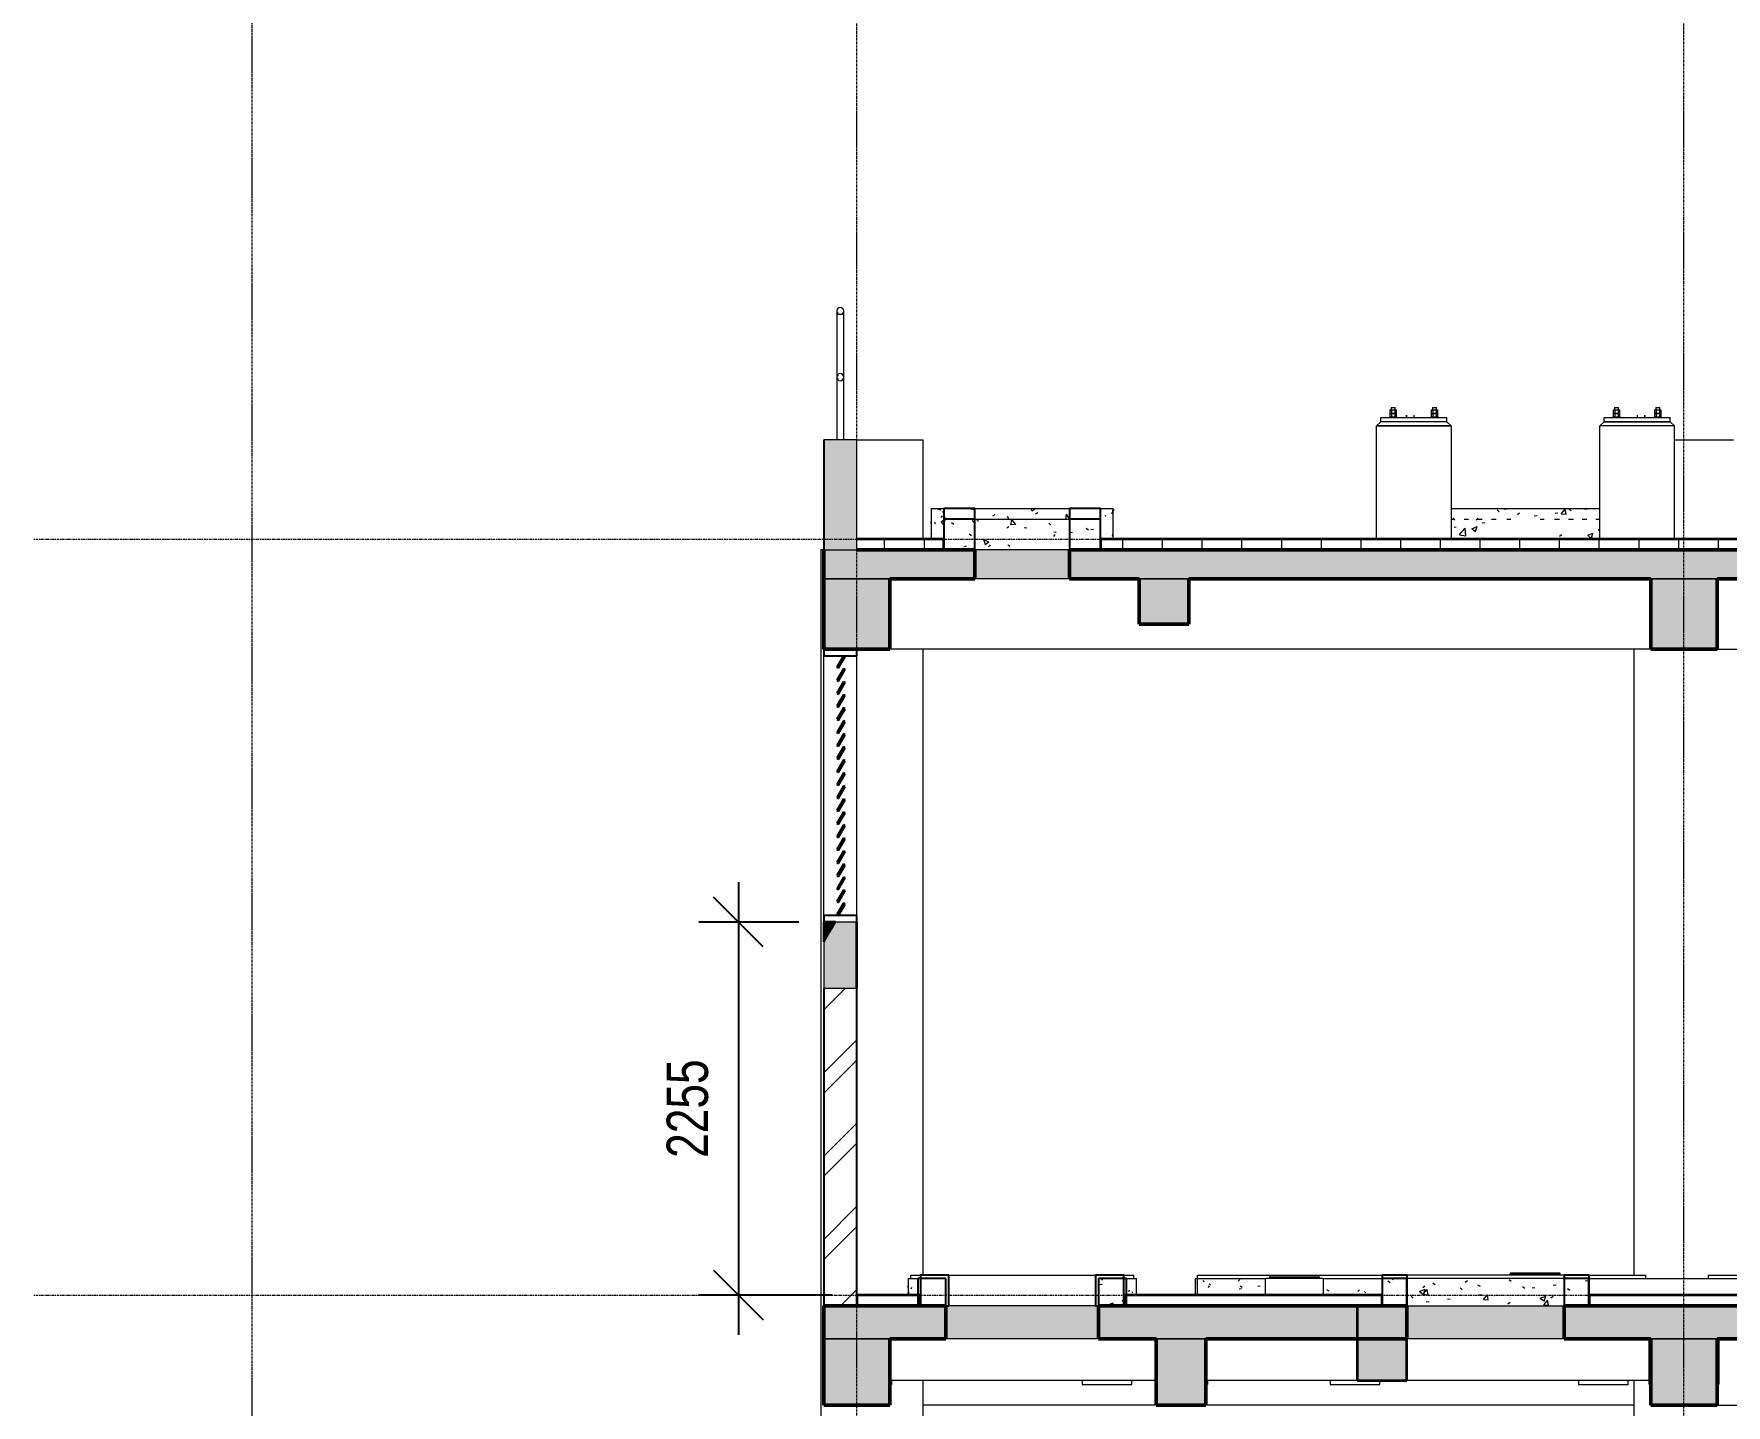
# Model space of a CAD drawing. Header units: millimetres. Extents: x -29259 to 87313, y -139821 to 46728.
# Drawn here: x 25670 to 35900, y -76336 to -68047 of the extents above; entities that cross this region are included whole.
import ezdxf

# ---------------------------------------------------------------- set-up
doc = ezdxf.new("R2010")
doc.units = ezdxf.units.MM
doc.linetypes.add('Centre', pattern=[31.75, 6.35, -4.7625, 15.875, -4.7625])
doc.linetypes.add('Grid Line', pattern=[22.225, 12.7, -3.175, 3.175, -3.175])
for name, color, linetype, lineweight in [('A-ANNO-DIMS', 211, 'Continuous', 9), ('A-DETL-GENF', 92, 'Continuous', 9), ('A-DETL-THIN', 151, 'Continuous', 9), ('A-FLOR', 192, 'Continuous', 9), ('A-FLOR-HRAL', 11, 'Continuous', 9), ('A-FLOR-LEVL', 51, 'Continuous', 9), ('A-FLOR-PATT', 8, 'Continuous', 18), ('A-GLAZ', 151, 'Continuous', 9), ('A-WALL', 113, 'Continuous', 18), ('A-WALL-PATT', 111, 'Continuous', 18), ('S-BEAM', 12, 'Continuous', 9), ('S-COLS', 52, 'Continuous', 18), ('S-FNDN', 32, 'Continuous', 9), ('S-FSTN', 2, 'Continuous', 9), ('S-GRID', 8, 'Continuous', 9)]:
    doc.layers.add(name, color=color, linetype=linetype, lineweight=lineweight)
doc.styles.add('Century Gothic_1', font='GOTHIC.TTF', dxfattribs={"width": 0.8, "height": 250})
doc.dimstyles.new('Diagonal_-_2_5mm_Century_Gothic', dxfattribs={"dimscale": 304.8, "dimtxt": 261.042067, "dimasz": 0.984252, "dimexe": 0.787402, "dimexo": 0.492126, "dimgap": 0.574147, "dimtad": 1, "dimdec": 0, "dimzin": 0, "dimdsep": 46, "dimtxsty": 'Century Gothic_1', "dimblk1": 'OBLIQUE', "dimblk2": 'OBLIQUE', "dimsah": 1, "dimcen": 0.09, "dimdle": 0.787402, "dimazin": 0, "dimtfac": 1, "dimtdec": 4, "dimtix": 1, "dimtmove": 0, "dimatfit": 3, "dimfxl": 1, "dimtvp": 1, "dimtfill": 1, "dimtolj": 1, "dimtzin": 0, "dimarcsym": 2})
pattern_1 = [(50, (5208.12, 6935), (364.368, -31.878), [38.1, -419.1]), (355, (5208.12, 6935), (-70.486, 382.113), [30.48, -335.28]), (100.451, (5238.5, 6932.34), (293.885, 350.233), [32.38, -356.18]), (46.184, (5208.12, 7036.6), (542.158, -84.086), [57.15, -628.65]), (96.636, (5253.3, 7029.6), (474.805, 494.855), [48.57, -534.27]), (351.184, (5208.1, 7036.6), (474.81, 494.85), [45.72, -502.92]), (21, (5258.92, 7011.2), (303.228, -204.53), [38.1, -419.1]), (326, (5258.92, 7011.2), (123.604, 368.376), [30.48, -335.28]), (71.451, (5284.2, 6994.16), (426.834, 163.843), [32.38, -356.18]), (37.5, (5208.12, 6935), (6.1766, 169.1102), [16.764, -314.452, 16.764, -323.596, -336.55]), (37.5, (5208.12, 6935), (6.1766, 169.1102), [-671.576, 16.764, -319.786]), (7.5, (5208.12, 6935), (133.639, 200.3615), [16.764, -177.292, 16.764, -306.832, -128.27]), (7.5, (5208.12, 6935), (133.639, 200.3615), [-517.652, 16.764, -111.506]), (327.5, (5094.84, 6935), (271.1818, -11.4584), [16.764, -110.236, 16.764, -379.476, -525.78]), (327.5, (5094.84, 6935), (271.1818, -11.4584), [-523.24, 16.764, -509.016]), (317.5, (5044.04, 6935), (296.2585, 50.853), [16.764, -148.336, 16.764, -246.38, -373.38]), (317.5, (5044.04, 6935), (296.2585, 50.853), [-428.244, 16.764, -356.616])]
pattern_2 = [(45, (35852.66, -76966.47), (-251.447, 251.447), []), (45, (35852.66, -76585.47), (-251.447, 251.447), [])]

# ---------------------------------------------------------------- blocks, each defined once
blk = doc.blocks.new('FP_73-SECTION BB')
at = {"layer": 'A-WALL', "color": 250, "lineweight": 9}
blk.add_line((1690, 8230), (1690, 8330), dxfattribs=at)
at = {"layer": 'A-WALL-PATT', "color": 254, "lineweight": 9}
for p, q in [((1644, 8252), (1648, 8262)), ((1662, 8253), (1666, 8244)), ((1676, 8230), (1677, 8236)), ((1677, 8230), (1677, 8236))]:
    blk.add_line(p, q, dxfattribs=at)
blk = doc.blocks.new('FP_74-SECTION BB')
at = {"layer": 'A-WALL', "color": 250, "lineweight": 9}
blk.add_line((310, 8330), (310, 8230), dxfattribs=at)
at = {"layer": 'A-WALL-PATT', "color": 254, "lineweight": 9}
for p, q in [((309, 8288), (309, 8277)), ((311, 8240), (312, 8255)), ((311, 8240), (314, 8238)), ((312, 8255), (313, 8269)), ((314, 8238), (313, 8269)), ((329, 8269), (332, 8279))]:
    blk.add_line(p, q, dxfattribs=at)
blk = doc.blocks.new('FP_75-SECTION BB')
at = {"layer": 'A-WALL-PATT', "color": 254, "lineweight": 9}
for p, q in [((2840, 8265), (2853, 8256)), ((3028, 8252), (3038, 8262)), ((3069, 8253), (3078, 8244)), ((3106, 8230), (3110, 8236)), ((3110, 8230), (3110, 8236))]:
    blk.add_line(p, q, dxfattribs=at)
blk = doc.blocks.new('FP_76-SECTION BB')
at = {"layer": 'A-WALL', "color": 250, "lineweight": 9}
blk.add_line((2045, 8330), (2045, 8230), dxfattribs=at)
at = {"layer": 'A-WALL-PATT', "color": 254, "lineweight": 9}
for p, q in [((2046, 8310), (2048, 8301)), ((2093, 8321), (2098, 8310)), ((2126, 8277), (2133, 8287)), ((2131, 8299), (2138, 8290)), ((2305, 8315), (2316, 8325)), ((2318, 8287), (2330, 8278)), ((2424, 8285), (2439, 8287)), ((2047, 8244), (2048, 8254)), ((2311, 8268), (2325, 8270))]:
    blk.add_line(p, q, dxfattribs=at)
blk = doc.blocks.new('FP_79-SECTION BB')
at = {"layer": 'A-WALL-PATT', "color": 254, "lineweight": 9}
for p, q in [((1060, 12970), (1055, 12985)), ((1071, 12977), (1060, 12970)), ((1082, 12985), (1071, 12977)), ((1087, 12955), (1080, 12950)), ((1094, 12959), (1087, 12955)), ((1167, 12891), (1161, 12897)), ((1172, 12886), (1167, 12891)), ((1264, 12919), (1268, 12950)), ((1285, 12921), (1264, 12919)), ((1274, 12941), (1268, 12950)), ((1279, 12931), (1274, 12941)), ((1285, 12921), (1279, 12931)), ((1028, 12866), (1011, 12868)), ((1194, 12821), (1189, 12815)), ((1206, 12841), (1192, 12843)), ((1199, 12826), (1194, 12821))]:
    blk.add_line(p, q, dxfattribs=at)
blk = doc.blocks.new('FP_80-SECTION BB')
at = {"layer": 'A-WALL', "color": 250, "lineweight": 9}
blk.add_line((1550, 12800), (1550, 12985), dxfattribs=at)
at = {"layer": 'A-WALL-PATT', "color": 254, "lineweight": 9}
for p, q in [((1482, 12985), (1482, 12985)), ((1501, 12940), (1508, 12942)), ((1540, 12957), (1543, 12959)), ((1546, 12953), (1548, 12968)), ((1546, 12953), (1550, 12951)), ((1548, 12968), (1549, 12982)), ((1550, 12951), (1549, 12982)), ((1551, 12982), (1551, 12973)), ((1545, 12818), (1547, 12828))]:
    blk.add_line(p, q, dxfattribs=at)
blk = doc.blocks.new('FP_81-SECTION BB')
at = {"layer": 'A-WALL-PATT', "color": 254, "lineweight": 9}
for p, q in [((738, 12908), (726, 12910)), ((828, 12943), (821, 12939)), ((834, 12948), (828, 12943)), ((914, 12930), (908, 12935)), ((920, 12924), (914, 12930)), ((932, 12887), (938, 12919)), ((962, 12889), (932, 12887)), ((946, 12909), (938, 12919)), ((954, 12899), (946, 12909)), ((962, 12889), (954, 12899)), ((783, 12789), (768, 12796)), ((773, 12780), (768, 12796)), ((798, 12782), (783, 12789)), ((913, 12871), (907, 12866)), ((919, 12877), (913, 12871)), ((777, 12765), (773, 12780)), ((784, 12771), (777, 12765)), ((790, 12776), (784, 12771)), ((798, 12782), (790, 12776)), ((802, 12760), (797, 12754)), ((807, 12766), (802, 12760)), ((920, 12760), (913, 12766)), ((926, 12755), (920, 12760))]:
    blk.add_line(p, q, dxfattribs=at)
blk = doc.blocks.new('FP_82-SECTION BB')
at = {"layer": 'A-WALL', "color": 250, "lineweight": 9}
blk.add_line((450, 12985), (450, 12800), dxfattribs=at)
at = {"layer": 'A-WALL-PATT', "color": 254, "lineweight": 9}
for p, q in [((449, 12897), (449, 12908)), ((469, 12902), (473, 12893)), ((487, 12984), (487, 12985)), ((487, 12984), (505, 12977)), ((505, 12977), (505, 12985)), ((511, 12930), (518, 12940)), ((511, 12905), (518, 12911)), ((511, 12905), (517, 12897)), ((517, 12897), (523, 12888)), ((518, 12911), (526, 12917)), ((519, 12969), (525, 12958)), ((523, 12888), (526, 12902)), ((449, 12834), (449, 12836)), ((449, 12800), (450, 12808)), ((450, 12808), (451, 12823)), ((451, 12800), (451, 12823))]:
    blk.add_line(p, q, dxfattribs=at)
blk = doc.blocks.new('FP_83-SECTION BB')
at = {"layer": 'A-WALL-PATT', "color": 254, "lineweight": 9}
for p, q in [((4054, 12985), (4054, 12985)), ((4095, 12940), (4112, 12942)), ((4221, 12957), (4237, 12959)), ((4258, 12953), (4269, 12968)), ((4258, 12953), (4287, 12951)), ((4269, 12968), (4281, 12982)), ((4287, 12951), (4281, 12982)), ((4306, 12982), (4319, 12973)), ((4400, 12982), (4415, 12984)), ((4248, 12818), (4261, 12828)), ((4419, 12823), (4450, 12836)), ((4419, 12823), (4430, 12814)), ((4430, 12814), (4441, 12806)), ((4441, 12806), (4450, 12836)), ((4482, 12854), (4492, 12863))]:
    blk.add_line(p, q, dxfattribs=at)
blk = doc.blocks.new('FP_84-SECTION BB')
at = {"layer": 'A-WALL-PATT', "color": 254, "lineweight": 9}
for p, q in [((3602, 12926), (3612, 12915)), ((3744, 12917), (3756, 12927)), ((3780, 12898), (3795, 12900)), ((3871, 12977), (3883, 12965)), ((3897, 12985), (3927, 12982)), ((3927, 12982), (3926, 12985)), ((3993, 12949), (4006, 12959)), ((3610, 12872), (3623, 12875)), ((3643, 12826), (3654, 12840)), ((3643, 12826), (3682, 12819)), ((3654, 12840), (3665, 12853)), ((3665, 12853), (3677, 12867)), ((3682, 12819), (3677, 12867)), ((3717, 12863), (3750, 12877)), ((3717, 12863), (3729, 12855)), ((3729, 12855), (3740, 12846)), ((3740, 12846), (3750, 12877))]:
    blk.add_line(p, q, dxfattribs=at)
blk = doc.blocks.new('Family - 1211278-SECTION BB')
at = {"layer": 'S-FSTN', "color": 250}
for p, q in [((2494, 8340), (2794, 8340)), ((2494, 8340), (2494, 8330)), ((2794, 8340), (2794, 8330))]:
    blk.add_line(p, q, dxfattribs=at)
blk = doc.blocks.new('Family - 1213422-SECTION BB')
at = {"layer": 'S-FSTN', "color": 250}
for p in [(5210, 7965), (5200, 7690)]:
    blk.add_line(p, (5210, 7690), dxfattribs=at)
blk = doc.blocks.new('Family - 1213432-SECTION BB')
at = {"layer": 'S-FSTN', "color": 250}
for q in [(4790, 7965), (4800, 7690)]:
    blk.add_line((4790, 7690), q, dxfattribs=at)
blk = doc.blocks.new('Family - 1213825-SECTION BB')
at = {"layer": 'S-FSTN', "color": 250}
for p in [(2110, 7690), (2120, 7715)]:
    blk.add_line(p, (2120, 7690), dxfattribs=at)
blk = doc.blocks.new('Family - 1214433-SECTION BB')
at = {"layer": 'S-FSTN', "color": 250}
for p, q in [((1362, 7715), (1362, 7690)), ((1362, 7690), (1662, 7690)), ((1662, 7690), (1662, 7715))]:
    blk.add_line(p, q, dxfattribs=at)
blk = doc.blocks.new('Family - 1214441-SECTION BB')
at = {"layer": 'S-FSTN', "color": 250}
for p, q in [((1362, 7715), (1362, 7690)), ((1362, 7690), (1662, 7690)), ((1662, 7690), (1662, 7715))]:
    blk.add_line(p, q, dxfattribs=at)
blk = doc.blocks.new('Family - 1214471-SECTION BB')
at = {"layer": 'S-FSTN', "color": 250}
for p, q in [((2862, 7715), (2862, 7690)), ((2862, 7690), (3162, 7690)), ((3162, 7690), (3162, 7715))]:
    blk.add_line(p, q, dxfattribs=at)
blk = doc.blocks.new('Family - 1214479-SECTION BB')
at = {"layer": 'S-FSTN', "color": 250}
for p, q in [((2862, 7715), (2862, 7690)), ((2862, 7690), (3162, 7690)), ((3162, 7690), (3162, 7715))]:
    blk.add_line(p, q, dxfattribs=at)
blk = doc.blocks.new('Family - 1214506-SECTION BB')
at = {"layer": 'S-FSTN', "color": 250}
for p, q in [((4362, 7715), (4362, 7690)), ((4362, 7690), (4662, 7690)), ((4662, 7690), (4662, 7715))]:
    blk.add_line(p, q, dxfattribs=at)
blk = doc.blocks.new('Family - 1214514-SECTION BB')
at = {"layer": 'S-FSTN', "color": 250}
for p, q in [((4362, 7715), (4362, 7690)), ((4362, 7690), (4662, 7690)), ((4662, 7690), (4662, 7715))]:
    blk.add_line(p, q, dxfattribs=at)
blk = doc.blocks.new('Family - 1214562-SECTION BB')
at = {"layer": 'S-FSTN', "color": 250}
for p in [(200, 7690), (210, 7715)]:
    blk.add_line(p, (210, 7690), dxfattribs=at)
blk = doc.blocks.new('Family - 1214570-SECTION BB')
at = {"layer": 'S-FSTN', "color": 250}
for p in [(200, 7690), (210, 7715)]:
    blk.add_line(p, (210, 7690), dxfattribs=at)
blk = doc.blocks.new('Family - 1226745-SECTION BB')
at = {"layer": 'S-FSTN', "color": 250}
for p, q in [((3949, 8365), (4249, 8365)), ((3949, 8365), (3949, 8355)), ((4249, 8355), (3949, 8355)), ((4249, 8365), (4249, 8355))]:
    blk.add_line(p, q, dxfattribs=at)
blk = doc.blocks.new('Structural Foundations 8 - Structural Foundations 1-1226802-SECTION BB')
at = {"layer": 'S-FNDN', "color": 250}
for p, q in [((3949, 8355), (3944, 8350)), ((3949, 8355), (4249, 8355)), ((4253, 8351), (4249, 8355))]:
    blk.add_line(p, q, dxfattribs=at)
blk = doc.blocks.new('Structural Columns 1 - Structural Columns 2-1277846-SECTION BB')
at = {"layer": 'S-COLS', "color": 250, "lineweight": 9}
for p, q in [((4492, 13485), (4517, 13510)), ((4517, 13510), (4917, 13510)), ((4917, 13510), (4942, 13485)), ((4942, 13485), (4492, 13485))]:
    blk.add_line(p, q, dxfattribs=at)
blk = doc.blocks.new('Structural Columns 2 - Structural Columns 2-1278073-SECTION BB')
at = {"layer": 'S-COLS', "color": 250, "lineweight": 9}
for p, q in [((3142, 13485), (3167, 13510)), ((3567, 13510), (3592, 13485)), ((3592, 13485), (3142, 13485))]:
    blk.add_line(p, q, dxfattribs=at)
blk = doc.blocks.new('Base plate - 1283942-SECTION BB')
at = {"layer": 'S-FSTN', "color": 250}
for p, q in [((4517, 13535), (4917, 13535)), ((4517, 13510), (4517, 13535)), ((4917, 13510), (4517, 13510)), ((4570, 13539), (4570, 13535)), ((4570, 13539), (4592, 13539)), ((4570, 13539), (4570, 13535)), ((4570, 13539), (4570, 13539)), ((4572, 13582), (4582, 13582)), ((4572, 13582), (4572, 13560)), ((4582, 13560), (4572, 13560)), ((4572, 13560), (4582, 13560)), ((4572, 13560), (4572, 13539)), ((4580, 13595), (4580, 13582)), ((4580, 13595), (4592, 13595)), ((4582, 13582), (4602, 13582)), ((4582, 13582), (4582, 13560)), ((4602, 13560), (4582, 13560)), ((4582, 13560), (4602, 13560)), ((4582, 13560), (4582, 13539)), ((4592, 13595), (4604, 13595)), ((4592, 13539), (4613, 13539)), ((4602, 13582), (4611, 13582)), ((4602, 13582), (4602, 13560)), ((4611, 13560), (4602, 13560)), ((4602, 13560), (4611, 13560)), ((4602, 13560), (4602, 13539)), ((4604, 13582), (4604, 13595)), ((4611, 13582), (4611, 13560)), ((4611, 13560), (4611, 13539)), ((4613, 13539), (4613, 13539)), ((4614, 13535), (4614, 13539)), ((4614, 13535), (4614, 13539)), ((4717, 13550), (4717, 13535)), ((4762, 13550), (4762, 13535)), ((4764, 13550), (4764, 13535)), ((4820, 13539), (4820, 13535)), ((4820, 13539), (4842, 13539)), ((4820, 13539), (4820, 13535)), ((4820, 13539), (4820, 13539)), ((4822, 13582), (4832, 13582)), ((4822, 13582), (4822, 13560)), ((4832, 13560), (4822, 13560)), ((4822, 13560), (4832, 13560)), ((4822, 13560), (4822, 13539)), ((4830, 13595), (4830, 13582)), ((4830, 13595), (4842, 13595)), ((4832, 13582), (4852, 13582)), ((4832, 13582), (4832, 13560)), ((4852, 13560), (4832, 13560)), ((4832, 13560), (4852, 13560)), ((4832, 13560), (4832, 13539)), ((4842, 13595), (4854, 13595)), ((4842, 13539), (4863, 13539)), ((4852, 13582), (4861, 13582)), ((4852, 13582), (4852, 13560)), ((4861, 13560), (4852, 13560)), ((4852, 13560), (4861, 13560)), ((4852, 13560), (4852, 13539)), ((4854, 13582), (4854, 13595)), ((4861, 13582), (4861, 13560)), ((4861, 13560), (4861, 13539)), ((4863, 13539), (4863, 13539)), ((4864, 13535), (4864, 13539)), ((4864, 13535), (4864, 13539)), ((4917, 13510), (4917, 13535))]:
    blk.add_line(p, q, dxfattribs=at)
blk = doc.blocks.new('Base plate - 1287163-SECTION BB')
at = {"layer": 'S-FSTN', "color": 250}
for p, q in [((4570, 13539), (4570, 13535)), ((4570, 13539), (4570, 13539)), ((4570, 13539), (4570, 13535)), ((4570, 13539), (4570, 13539)), ((4613, 13539), (4613, 13539)), ((4613, 13539), (4613, 13539)), ((4614, 13535), (4614, 13539)), ((4614, 13535), (4614, 13539)), ((4717, 13550), (4717, 13535)), ((4762, 13550), (4762, 13535)), ((4764, 13550), (4764, 13535)), ((4820, 13539), (4820, 13535)), ((4820, 13539), (4820, 13539)), ((4820, 13539), (4820, 13535)), ((4820, 13539), (4820, 13539)), ((4863, 13539), (4863, 13539)), ((4863, 13539), (4863, 13539)), ((4864, 13535), (4864, 13539)), ((4864, 13535), (4864, 13539))]:
    blk.add_line(p, q, dxfattribs=at)
blk = doc.blocks.new('Base plate - 1287217-SECTION BB')
at = {"layer": 'S-FSTN', "color": 250}
for p, q in [((3167, 13535), (3567, 13535)), ((3167, 13510), (3167, 13535)), ((3567, 13510), (3167, 13510)), ((3220, 13539), (3220, 13535)), ((3220, 13539), (3220, 13539)), ((3220, 13539), (3220, 13535)), ((3220, 13539), (3242, 13539)), ((3222, 13582), (3232, 13582)), ((3222, 13582), (3222, 13560)), ((3232, 13560), (3222, 13560)), ((3222, 13560), (3232, 13560)), ((3222, 13560), (3222, 13539)), ((3230, 13595), (3230, 13582)), ((3230, 13595), (3242, 13595)), ((3232, 13582), (3252, 13582)), ((3232, 13582), (3232, 13560)), ((3252, 13560), (3232, 13560)), ((3232, 13560), (3252, 13560)), ((3232, 13560), (3232, 13539)), ((3242, 13595), (3254, 13595)), ((3242, 13539), (3263, 13539)), ((3252, 13582), (3261, 13582)), ((3252, 13582), (3252, 13560)), ((3261, 13560), (3252, 13560)), ((3252, 13560), (3261, 13560)), ((3252, 13560), (3252, 13539)), ((3254, 13582), (3254, 13595)), ((3261, 13582), (3261, 13560)), ((3261, 13560), (3261, 13539)), ((3263, 13539), (3263, 13539)), ((3264, 13535), (3264, 13539)), ((3264, 13535), (3264, 13539)), ((3320, 13550), (3320, 13535)), ((3322, 13550), (3322, 13535)), ((3367, 13550), (3367, 13535)), ((3470, 13539), (3470, 13535)), ((3470, 13539), (3470, 13539)), ((3470, 13539), (3470, 13535)), ((3470, 13539), (3492, 13539)), ((3472, 13582), (3482, 13582)), ((3472, 13582), (3472, 13560)), ((3482, 13560), (3472, 13560)), ((3472, 13560), (3482, 13560)), ((3472, 13560), (3472, 13539)), ((3480, 13595), (3480, 13582)), ((3480, 13595), (3492, 13595)), ((3482, 13582), (3502, 13582)), ((3482, 13582), (3482, 13560)), ((3502, 13560), (3482, 13560)), ((3482, 13560), (3502, 13560)), ((3482, 13560), (3482, 13539)), ((3492, 13595), (3504, 13595)), ((3492, 13539), (3513, 13539)), ((3502, 13582), (3511, 13582)), ((3502, 13582), (3502, 13560)), ((3511, 13560), (3502, 13560)), ((3502, 13560), (3511, 13560)), ((3502, 13560), (3502, 13539)), ((3504, 13582), (3504, 13595)), ((3511, 13582), (3511, 13560)), ((3511, 13560), (3511, 13539)), ((3513, 13539), (3513, 13539)), ((3514, 13535), (3514, 13539)), ((3514, 13535), (3514, 13539)), ((3567, 13510), (3567, 13535))]:
    blk.add_line(p, q, dxfattribs=at)
blk = doc.blocks.new('Base plate - 1287220-SECTION BB')
at = {"layer": 'S-FSTN', "color": 250}
for p, q in [((3220, 13539), (3220, 13535)), ((3220, 13539), (3220, 13539)), ((3220, 13539), (3220, 13535)), ((3220, 13539), (3220, 13539)), ((3263, 13539), (3263, 13539)), ((3263, 13539), (3263, 13539)), ((3264, 13535), (3264, 13539)), ((3264, 13535), (3264, 13539)), ((3320, 13550), (3320, 13535)), ((3322, 13550), (3322, 13535)), ((3367, 13550), (3367, 13535)), ((3470, 13539), (3470, 13535)), ((3470, 13539), (3470, 13539)), ((3470, 13539), (3470, 13535)), ((3470, 13539), (3470, 13539)), ((3513, 13539), (3513, 13539)), ((3513, 13539), (3513, 13539)), ((3514, 13535), (3514, 13539)), ((3514, 13535), (3514, 13539))]:
    blk.add_line(p, q, dxfattribs=at)
blk = doc.blocks.new('Roaster Building_ST_RVT2022_detached_rvt-2-SECTION BB')
at = {"layer": 'A-FLOR-PATT', "lineweight": 9}
h = blk.add_hatch(color=254, dxfattribs=at)
h.paths.add_polyline_path([(17525, 12560), (17525, 12735), (1285, 12735), (1285, 12560), (17325, 12560)])
h.paths.add_polyline_path([(-182, 12560), (714, 12560), (714, 12735), (-200, 12735), (-200, 12560)])
h = blk.add_hatch(color=254, dxfattribs=at)
h.paths.add_polyline_path([(-200, 7965), (538, 7965), (538, 8165), (-200, 8165), (-200, 8157)])
h.paths.add_polyline_path([(5943, 7965), (9373, 7965), (9373, 8165), (4275, 8165), (4275, 7965), (5731, 7965)])
h.paths.add_polyline_path([(1462, 7965), (3325, 7965), (3325, 8165), (1462, 8165), (1462, 8004)])
h.paths.add_polyline_path([(17200, 7965), (17200, 8165), (10514, 8165), (10514, 7965), (16800, 7965)])
at = {"layer": 'A-WALL-PATT', "lineweight": 9}
h = blk.add_hatch(dxfattribs=at)
h.set_pattern_fill('FP_9', color=254, style=0, pattern_type=2)
h.set_pattern_definition(pattern_1)
h.paths.add_polyline_path([(663, 12735), (714, 12735), (714, 12985), (527, 12985), (527, 12735), (558, 12735)])
h = blk.add_hatch(dxfattribs=at)
h.set_pattern_fill('FP_9', color=254, style=0, pattern_type=2)
h.set_pattern_definition(pattern_1)
h.paths.add_polyline_path([(1297, 12735), (1473, 12735), (1473, 12985), (1285, 12985), (1285, 12735)])
h = blk.add_hatch(dxfattribs=at)
h.set_pattern_fill('FP_9', color=254, style=0, pattern_type=2)
h.set_pattern_definition(pattern_1)
h.paths.add_polyline_path([(452, 8165), (538, 8165), (538, 8330), (369, 8330), (369, 8165)])
h = blk.add_hatch(dxfattribs=at)
h.set_pattern_fill('FP_9', color=254, style=0, pattern_type=2)
h.set_pattern_definition(pattern_1)
h.paths.add_polyline_path([(1613, 8165), (1631, 8165), (1631, 8330), (1462, 8330), (1462, 8165), (1508, 8165)])
h = blk.add_hatch(dxfattribs=at)
h.set_pattern_fill('FP_9', color=254, style=0, pattern_type=2)
h.set_pattern_definition(pattern_1)
h.paths.add_polyline_path([(3197, 8165), (3325, 8165), (3325, 8330), (3175, 8330), (3175, 8165)])
h = blk.add_hatch(dxfattribs=at)
h.set_pattern_fill('FP_9', color=254, style=0, pattern_type=2)
h.set_pattern_definition(pattern_1)
h.paths.add_polyline_path([(3831, 8165), (4275, 8165), (4275, 8330), (3326, 8330), (3326, 8165), (3725, 8165)])
h = blk.add_hatch(dxfattribs=at)
h.set_pattern_fill('FP_9', color=254, style=0, pattern_type=2)
h.set_pattern_definition(pattern_1)
h.paths.add_polyline_path([(4359, 8165), (4425, 8165), (4425, 8330), (4275, 8330), (4275, 8165)])
at = {"layer": 'S-BEAM', "lineweight": 5}
for points in [[(-200, 12135), (200, 12135), (200, 12560), (-200, 12560)], [(2007, 12285), (2007, 12560), (1707, 12560), (1707, 12285)], [(4887, 12135), (5200, 12135), (5200, 12560), (4800, 12560), (4800, 12135)], [(-200, 10366), (-128, 10485), (-200, 10485)], [(3197, 7715), (3325, 7715), (3325, 8165), (3025, 8165), (3025, 7715)], [(-182, 7565), (200, 7565), (200, 7965), (-200, 7965), (-200, 7565)], [(2110, 7565), (2110, 7965), (1810, 7965), (1810, 7565), (1930, 7565)], [(5200, 7565), (5200, 7965), (4800, 7965), (4800, 7565), (4887, 7565)]]:
    blk.add_hatch(color=256, dxfattribs=at).paths.add_polyline_path(points)
at = {"layer": 'A-FLOR', "color": 90, "lineweight": 35}
for p, q in [((-200, 12735), (-200, 12560)), ((527, 12735), (0, 12735)), ((714, 12735), (527, 12735)), ((714, 12560), (714, 12735)), ((1473, 12735), (1285, 12735)), ((1285, 12735), (1285, 12560)), ((13725, 12735), (1473, 12735)), ((200, 12560), (714, 12560)), ((1285, 12560), (1707, 12560)), ((2007, 12560), (4800, 12560)), ((5200, 12560), (9350, 12560)), ((538, 8165), (-200, 8165)), ((-200, 8165), (-200, 7965)), ((538, 7965), (538, 8165)), ((3325, 8165), (1462, 8165)), ((1462, 8165), (1462, 7965)), ((3325, 7965), (3325, 8165)), ((9373, 8165), (4275, 8165)), ((4275, 8165), (4275, 7965)), ((200, 7965), (538, 7965)), ((1462, 7965), (1810, 7965)), ((2110, 7965), (3325, 7965)), ((4275, 7965), (4800, 7965)), ((5200, 7965), (8015, 7965))]:
    blk.add_line(p, q, dxfattribs=at)
at = {"layer": 'A-FLOR', "color": 250}
for p, q in [((-200, 12560), (200, 12560)), ((1000, 12560), (714, 12560)), ((1286, 12560), (1000, 12560)), ((1707, 12560), (2007, 12560)), ((4800, 12560), (5200, 12560)), ((4426, 8330), (6195, 8330)), ((3326, 8165), (4275, 8165)), ((-200, 7965), (200, 7965)), ((1000, 7965), (537, 7965)), ((1463, 7965), (1000, 7965)), ((1810, 7965), (2110, 7965)), ((4275, 7965), (3325, 7965)), ((4800, 7965), (5200, 7965))]:
    blk.add_line(p, q, dxfattribs=at)
at = {"layer": 'A-WALL', "color": 250, "lineweight": 9}
for p, q in [((450, 12985), (527, 12985)), ((714, 12985), (1000, 12985)), ((1000, 12985), (1286, 12985)), ((1473, 12985), (1550, 12985)), ((310, 8330), (369, 8330)), ((1631, 8330), (1690, 8330)), ((2045, 8330), (2470, 8330)), ((2470, 8230), (2470, 8330)), ((2820, 8330), (2470, 8330)), ((2820, 8330), (3176, 8330)), ((2820, 8330), (2820, 8230)), ((4275, 8330), (3326, 8330)), ((3175, 8165), (3325, 8165)), ((3326, 8165), (4275, 8165))]:
    blk.add_line(p, q, dxfattribs=at)
at = {"layer": 'A-WALL', "color": 130, "lineweight": 25}
for p, q in [((714, 12985), (527, 12985)), ((527, 12985), (527, 12735)), ((714, 12735), (714, 12985)), ((1473, 12985), (1285, 12985)), ((1285, 12985), (1285, 12735)), ((1473, 12735), (1473, 12985)), ((527, 12735), (714, 12735)), ((1285, 12735), (1473, 12735)), ((538, 8330), (369, 8330)), ((369, 8330), (369, 8165)), ((538, 8165), (538, 8330)), ((1631, 8330), (1462, 8330)), ((1462, 8330), (1462, 8165)), ((1631, 8165), (1631, 8330)), ((3325, 8330), (3175, 8330)), ((3175, 8330), (3175, 8165)), ((3325, 8165), (3325, 8330)), ((4275, 8330), (4275, 8165)), ((4425, 8330), (4275, 8330)), ((4425, 8165), (4425, 8330)), ((369, 8165), (538, 8165)), ((1462, 8165), (1631, 8165)), ((4275, 8165), (4425, 8165))]:
    blk.add_line(p, q, dxfattribs=at)
at = {"layer": 'A-WALL', "color": 250, "lineweight": 9, "flags": 128}
for points in [[(3592, 12985), (3658, 12985), (3730, 12985), (3804, 12985), (3882, 12985), (3961, 12985), (4042, 12985)], [(4042, 12985), (4122, 12985), (4201, 12985), (4279, 12985), (4354, 12985), (4425, 12985), (4492, 12985)]]:
    blk.add_lwpolyline(points, dxfattribs=at)
at = {"layer": 'S-BEAM', "color": 90, "lineweight": 35}
for p, q in [((-200, 12560), (-200, 12135)), ((200, 12135), (200, 12560)), ((1707, 12560), (1707, 12285)), ((2007, 12285), (2007, 12560)), ((4800, 12560), (4800, 12135)), ((5200, 12135), (5200, 12560)), ((1707, 12285), (2007, 12285)), ((-200, 12135), (200, 12135)), ((4800, 12135), (5200, 12135)), ((-128, 10485), (-200, 10485)), ((-200, 10485), (-200, 10366)), ((0, 10085), (0, 10485)), ((3175, 8165), (3025, 8165)), ((3025, 8165), (3025, 7715)), ((3325, 7715), (3325, 8165)), ((-200, 7965), (-200, 7565)), ((200, 7565), (200, 7965)), ((1810, 7965), (1810, 7565)), ((2110, 7565), (2110, 7965)), ((4800, 7965), (4800, 7565)), ((5200, 7565), (5200, 7965)), ((3025, 7715), (3325, 7715)), ((-200, 7565), (200, 7565)), ((1810, 7565), (2110, 7565)), ((4800, 7565), (5200, 7565))]:
    blk.add_line(p, q, dxfattribs=at)
at = {"layer": 'S-BEAM', "color": 250}
for p, q in [((200, 12560), (-200, 12560)), ((2007, 12560), (1707, 12560)), ((5200, 12560), (4800, 12560)), ((4800, 12135), (200, 12135)), ((5200, 12135), (10800, 12135)), ((3325, 8165), (3175, 8165)), ((200, 7965), (-200, 7965)), ((2110, 7965), (1810, 7965)), ((4275, 7965), (3325, 7965)), ((5200, 7965), (4800, 7965)), ((1810, 7715), (200, 7715)), ((3025, 7715), (2110, 7715)), ((4790, 7715), (3325, 7715)), ((1810, 7565), (400, 7565)), ((4700, 7565), (2110, 7565)), ((5200, 7565), (10800, 7565))]:
    blk.add_line(p, q, dxfattribs=at)
at = {"layer": 'S-COLS', "color": 250, "lineweight": 9}
for p, q in [((3142, 13485), (3592, 13485)), ((3142, 12800), (3142, 13485)), ((3592, 13485), (3592, 12800)), ((4492, 12800), (4492, 13485)), ((4942, 12800), (4942, 13485)), ((0, 13400), (400, 13400)), ((400, 13400), (400, 12800)), ((4942, 13400), (5300, 13400)), ((400, 12135), (400, 8350)), ((4700, 8350), (4700, 12135)), ((400, 7715), (400, 3600)), ((4700, 3600), (4700, 7715))]:
    blk.add_line(p, q, dxfattribs=at)
at = {"layer": 'A-WALL', "color": 250, "lineweight": 9}
for name in ['FP_82-SECTION BB', 'FP_81-SECTION BB', 'FP_79-SECTION BB', 'FP_80-SECTION BB', 'FP_84-SECTION BB', 'FP_83-SECTION BB', 'FP_74-SECTION BB', 'FP_73-SECTION BB', 'FP_76-SECTION BB', 'FP_75-SECTION BB']:
    blk.add_blockref(name, (0, 0), dxfattribs=at)
at = {"layer": 'S-COLS', "color": 250, "lineweight": 9}
for name in ['Structural Columns 2 - Structural Columns 2-1278073-SECTION BB', 'Structural Columns 1 - Structural Columns 2-1277846-SECTION BB']:
    blk.add_blockref(name, (0, 0), dxfattribs=at)
at = {"layer": 'S-FNDN', "color": 250, "lineweight": 9}
blk.add_blockref('Structural Foundations 8 - Structural Foundations 1-1226802-SECTION BB', (0, 0), dxfattribs=at)
at = {"layer": 'S-FSTN', "color": 250, "lineweight": 9}
for name in ['Base plate - 1287217-SECTION BB', 'Base plate - 1287220-SECTION BB', 'Base plate - 1283942-SECTION BB', 'Base plate - 1287163-SECTION BB', 'Family - 1211278-SECTION BB', 'Family - 1226745-SECTION BB', 'Family - 1213432-SECTION BB', 'Family - 1213422-SECTION BB', 'Family - 1214562-SECTION BB', 'Family - 1214570-SECTION BB', 'Family - 1214433-SECTION BB', 'Family - 1214441-SECTION BB', 'Family - 1213825-SECTION BB', 'Family - 1214471-SECTION BB', 'Family - 1214479-SECTION BB', 'Family - 1214506-SECTION BB', 'Family - 1214514-SECTION BB']:
    blk.add_blockref(name, (0, 0), dxfattribs=at)
blk = doc.blocks.new('Roaster Building_ST_RVT2022 _SST__rvt-2-SECTION BB')
at = {"layer": 'A-FLOR', "lineweight": 5}
for points in [[(868, 12560), (1000, 12560), (1000, 12735), (714, 12735), (714, 12560), (807, 12560)], [(1285, 12560), (1285, 12735), (1000, 12735), (1000, 12560), (1248, 12560)], [(549, 7965), (1000, 7965), (1000, 8165), (538, 8165), (538, 7965)], [(1000, 7965), (1462, 7965), (1462, 8165), (1000, 8165), (1000, 8004)], [(3325, 7965), (4275, 7965), (4275, 8165), (3325, 8165), (3325, 8157)]]:
    blk.add_hatch(color=50, dxfattribs=at).paths.add_polyline_path(points)
at = {"layer": 'A-FLOR-PATT', "lineweight": 9}
h = blk.add_hatch(color=254, dxfattribs=at)
h.paths.add_polyline_path([(17525, 12560), (17525, 12735), (1285, 12735), (1285, 12560), (17325, 12560)])
h.paths.add_polyline_path([(-182, 12560), (714, 12560), (714, 12735), (-200, 12735), (-200, 12560)])
h = blk.add_hatch(color=254, dxfattribs=at)
h.paths.add_polyline_path([(-200, 7965), (538, 7965), (538, 8165), (-200, 8165), (-200, 8157)])
h.paths.add_polyline_path([(5943, 7965), (9373, 7965), (9373, 8165), (4275, 8165), (4275, 7965), (5731, 7965)])
h.paths.add_polyline_path([(1462, 7965), (3325, 7965), (3325, 8165), (1462, 8165), (1462, 8004)])
h.paths.add_polyline_path([(17200, 7965), (17200, 8165), (10514, 8165), (10514, 7965), (16800, 7965)])
at = {"layer": 'S-BEAM', "lineweight": 5}
for points in [[(-200, 12135), (200, 12135), (200, 12560), (-200, 12560)], [(1707, 12285), (2007, 12285), (2007, 12560), (1707, 12560)], [(4887, 12135), (5200, 12135), (5200, 12560), (4800, 12560), (4800, 12135)], [(-182, 7565), (200, 7565), (200, 7965), (-200, 7965), (-200, 7565)], [(2110, 7565), (2110, 7965), (1810, 7965), (1810, 7565), (1930, 7565)], [(5200, 7565), (5200, 7965), (4800, 7965), (4800, 7565), (4887, 7565)]]:
    blk.add_hatch(color=9, dxfattribs=at).paths.add_polyline_path(points)
at = {"layer": 'A-FLOR', "color": 255, "lineweight": 50}
for p, q in [((-200, 12735), (-200, 12560)), ((527, 12735), (0, 12735)), ((714, 12735), (527, 12735)), ((714, 12560), (714, 12735)), ((1473, 12735), (1285, 12735)), ((1285, 12735), (1285, 12560)), ((17325, 12735), (1473, 12735)), ((200, 12560), (714, 12560)), ((1285, 12560), (1707, 12560)), ((2007, 12560), (4800, 12560)), ((5200, 12560), (9350, 12560)), ((538, 8165), (-200, 8165)), ((-200, 8165), (-200, 7965)), ((538, 7965), (538, 8165)), ((3325, 8165), (1462, 8165)), ((1462, 8165), (1462, 7965)), ((3325, 7965), (3325, 8165)), ((9373, 8165), (4275, 8165)), ((4275, 8165), (4275, 7965)), ((200, 7965), (538, 7965)), ((1462, 7965), (1810, 7965)), ((2110, 7965), (3325, 7965)), ((4275, 7965), (4800, 7965)), ((5200, 7965), (8015, 7965))]:
    blk.add_line(p, q, dxfattribs=at)
at = {"layer": 'A-FLOR', "color": 7, "lineweight": 18}
for p, q in [((-200, 12560), (200, 12560)), ((1000, 12560), (714, 12560)), ((1286, 12560), (1000, 12560)), ((1707, 12560), (2007, 12560)), ((4800, 12560), (5200, 12560)), ((3326, 8165), (4275, 8165)), ((-200, 7965), (200, 7965)), ((1000, 7965), (537, 7965)), ((1463, 7965), (1000, 7965)), ((1810, 7965), (2110, 7965)), ((4275, 7965), (3325, 7965)), ((4800, 7965), (5200, 7965))]:
    blk.add_line(p, q, dxfattribs=at)
at = {"layer": 'S-BEAM', "color": 255, "lineweight": 50}
for p, q in [((-200, 12560), (-200, 12135)), ((200, 12135), (200, 12560)), ((1707, 12560), (1707, 12285)), ((2007, 12285), (2007, 12560)), ((4800, 12560), (4800, 12135)), ((5200, 12135), (5200, 12560)), ((1707, 12285), (2007, 12285)), ((-200, 12135), (200, 12135)), ((4800, 12135), (5200, 12135)), ((-200, 7965), (-200, 7565)), ((200, 7565), (200, 7965)), ((1810, 7965), (1810, 7565)), ((2110, 7565), (2110, 7965)), ((4800, 7965), (4800, 7565)), ((5200, 7565), (5200, 7965)), ((-200, 7565), (200, 7565)), ((1810, 7565), (2110, 7565)), ((4800, 7565), (5200, 7565))]:
    blk.add_line(p, q, dxfattribs=at)
at = {"layer": 'S-BEAM', "color": 7, "lineweight": 18}
for p, q in [((200, 12560), (-200, 12560)), ((2007, 12560), (1707, 12560)), ((5200, 12560), (4800, 12560)), ((200, 7965), (-200, 7965)), ((2110, 7965), (1810, 7965)), ((5200, 7965), (4800, 7965))]:
    blk.add_line(p, q, dxfattribs=at)
blk = doc.blocks.new('LTTS_Louver_6700x1000 mm - LTTS_Louver_6700x2200 mm-981991-SECTION BB')
at = {"layer": 'A-GLAZ', "lineweight": 25}
for p, q in [((0, 12135), (-200, 12135)), ((-200, 12135), (-200, 12095)), ((-200, 12095), (0, 12095)), ((-80, 12095), (-120, 12026)), ((-111, 12021), (-71, 12090)), ((-71, 12090), (-80, 12095)), ((0, 12095), (0, 12135)), ((-120, 12026), (-111, 12021)), ((-80, 12016), (-120, 11947)), ((-111, 11942), (-71, 12011)), ((-71, 12011), (-80, 12016)), ((-120, 11947), (-111, 11942)), ((-80, 11938), (-120, 11868)), ((-120, 11868), (-111, 11863)), ((-111, 11863), (-71, 11933)), ((-71, 11933), (-80, 11938)), ((-80, 11859), (-120, 11790)), ((-120, 11790), (-111, 11785)), ((-80, 11780), (-120, 11711)), ((-111, 11785), (-71, 11854)), ((-111, 11706), (-71, 11775)), ((-71, 11854), (-80, 11859)), ((-71, 11775), (-80, 11780)), ((-120, 11711), (-111, 11706)), ((-80, 11701), (-120, 11632)), ((-111, 11627), (-71, 11696)), ((-71, 11696), (-80, 11701)), ((-120, 11632), (-111, 11627)), ((-80, 11623), (-120, 11553)), ((-111, 11548), (-71, 11618)), ((-71, 11618), (-80, 11623)), ((-120, 11553), (-111, 11548)), ((-80, 11544), (-120, 11475)), ((-120, 11475), (-111, 11470)), ((-80, 11465), (-120, 11396)), ((-111, 11470), (-71, 11539)), ((-111, 11391), (-71, 11460)), ((-71, 11539), (-80, 11544)), ((-71, 11460), (-80, 11465)), ((-120, 11396), (-111, 11391)), ((-80, 11387), (-120, 11317)), ((-111, 11312), (-71, 11382)), ((-71, 11382), (-80, 11387)), ((-120, 11317), (-111, 11312)), ((-80, 11308), (-120, 11238)), ((-111, 11233), (-71, 11303)), ((-71, 11303), (-80, 11308)), ((-120, 11238), (-111, 11233)), ((-80, 11229), (-120, 11160)), ((-120, 11160), (-111, 11155)), ((-80, 11150), (-120, 11081)), ((-111, 11155), (-71, 11224)), ((-71, 11224), (-80, 11229)), ((-71, 11145), (-80, 11150)), ((-120, 11081), (-111, 11076)), ((-80, 11072), (-120, 11002)), ((-111, 11076), (-71, 11145)), ((-111, 10997), (-71, 11067)), ((-71, 11067), (-80, 11072)), ((-120, 11002), (-111, 10997)), ((-80, 10993), (-120, 10924)), ((-111, 10919), (-71, 10988)), ((-71, 10988), (-80, 10993)), ((-120, 10924), (-111, 10919)), ((-80, 10914), (-120, 10845)), ((-120, 10845), (-111, 10840)), ((-111, 10840), (-71, 10909)), ((-71, 10909), (-80, 10914)), ((-80, 10835), (-120, 10766)), ((-120, 10766), (-111, 10761)), ((-80, 10757), (-120, 10687)), ((-111, 10761), (-71, 10830)), ((-111, 10682), (-71, 10752)), ((-71, 10830), (-80, 10835)), ((-71, 10752), (-80, 10757)), ((-120, 10687), (-111, 10682)), ((-80, 10678), (-120, 10609)), ((-111, 10604), (-71, 10673)), ((-71, 10673), (-80, 10678)), ((-120, 10609), (-111, 10604)), ((-80, 10599), (-120, 10530)), ((-111, 10525), (-71, 10594)), ((-71, 10594), (-80, 10599)), ((0, 10525), (-200, 10525)), ((-200, 10525), (-200, 10485)), ((-200, 10485), (-128, 10485)), ((-120, 10530), (-111, 10525)), ((0, 10485), (0, 10525))]:
    blk.add_line(p, q, dxfattribs=at)
at = {"layer": 'A-GLAZ'}
for p, q in [((-200, 10525), (-200, 12095)), ((0, 10525), (0, 12095))]:
    blk.add_line(p, q, dxfattribs=at)
blk = doc.blocks.new('Railing - Dia 42_4mm-899830-SECTION BB')
at = {"layer": 'A-FLOR-HRAL'}
for p, q in [((-121, 14179), (-121, 14158)), ((-79, 14158), (-79, 14179))]:
    blk.add_line(p, q, dxfattribs=at)
blk = doc.blocks.new('Railing - 42_4-899832-SECTION BB')
at = {"layer": 'A-FLOR-HRAL'}
for p, q in [((-121, 14158), (-121, 13400)), ((-79, 14158), (-121, 14158)), ((-79, 13400), (-79, 14158))]:
    blk.add_line(p, q, dxfattribs=at)
blk = doc.blocks.new('Railing - Railing-893118-SECTION BB')
at = {"layer": 'A-FLOR-HRAL'}
h = blk.add_hatch(dxfattribs=at)
h.set_pattern_fill('FP_7', color=256, style=0, pattern_type=2)
h.set_pattern_definition([(45, (5208.12, 6935), (-251.447, 251.447), []), (45, (5208.12, 7316), (-251.447, 251.447), [])])
h.paths.add_polyline_path([(-107, 14159), (-94, 14159), (-83, 14166), (-79, 14179), (-83, 14191), (-94, 14199), (-107, 14199), (-117, 14191), (-121, 14179), (-117, 14166)])
at = {"layer": 'A-FLOR-HRAL', "lineweight": 18}
for centre, start, end in [((-100, 14179), 360, 180), ((-100, 14179), 180, 360), ((-100, 13779), 360, 180), ((-100, 13779), 180, 0)]:
    blk.add_arc(centre, 21.2, start, end, dxfattribs=at)
for name in ['Railing - Dia 42_4mm-899830-SECTION BB', 'Railing - 42_4-899832-SECTION BB']:
    blk.add_blockref(name, (0, 0))
blk = doc.blocks.new('Top Rail Type - Top Rail_Internal_-893323-SECTION BB')
at = {"layer": 'A-FLOR-HRAL'}
for start, end in [(360, 180), (180, 360)]:
    blk.add_arc((-100, 14179), 21.2, start, end, dxfattribs=at)
blk = doc.blocks.new('_Oblique')
at = {"color": 0, "linetype": 'ByBlock', "lineweight": -2}
blk.add_line((-0.5, -0.5), (0.5, 0.5), dxfattribs=at)
blk = doc.blocks.new('*D837')
at = {"layer": 'A-ANNO-DIMS', "color": 0, "lineweight": -2, "transparency": 16777216}
for p, q in [((29929, -73176), (29929, -75911)), ((30295, -73416), (29689, -73416)), ((30495, -75671), (29689, -75671))]:
    blk.add_line(p, q, dxfattribs=at)
at = {"layer": 'Defpoints', "color": 0, "transparency": 16777216}
for p in [(30445, -73416), (29929, -75671), (30645, -75671)]:
    blk.add_point(p, dxfattribs=at)
at = {"layer": 'A-ANNO-DIMS', "color": 0, "lineweight": -2, "transparency": 16777216, "xscale": 299.9999999999999, "yscale": 299.9999999999999, "zscale": 299.9999999999999}
for p, rotation in [((29929, -73416), 90), ((29929, -75671), 270)]:
    blk.add_blockref('_Oblique', p, dxfattribs=dict(at, rotation=rotation))
at = {"layer": 'A-ANNO-DIMS', "color": 0, "transparency": 16777216, "insert": (29622, -74544), "char_height": 250, "width": 735.89, "attachment_point": 5, "rotation": 90, "style": 'Century Gothic_1', "bg_fill": 3, "box_fill_scale": 1.1, "bg_fill_color": 256, "bg_fill_true_color": 13158600, "bg_fill_transparency": 0}
blk.add_mtext('\\A1;2255', dxfattribs=at)

msp = doc.modelspace()

# ---------------------------------------------------------------- hatches: boundary and pattern name
at = {"layer": 'A-DETL-GENF'}
for points in [[(30463, -71166.5), (30644.5, -71166.5), (30644.5, -70501.5), (30444.5, -70501.5), (30444.5, -71166.5)], [(30644.5, -73816.5), (30644.5, -73416.5), (30516.1, -73416.5), (30444.5, -73535.6), (30444.5, -73816.5), (30463, -73816.5)]]:
    msp.add_hatch(color=254, dxfattribs=at).paths.add_polyline_path(points)
at = {"layer": 'A-FLOR-PATT', "lineweight": 9}
h = msp.add_hatch(dxfattribs=at)
h.set_pattern_fill('FP_8', color=256, style=0, pattern_type=2)
h.set_pattern_definition([(0, (35852.66, -76966.47), (0, 240), []), (90, (35852.66, -76966.47), (-240, 1e-14), [])])
h.paths.add_polyline_path([(35425.7, -71166.5), (47644.4, -71166.5), (47644.4, -71101.5), (32117.7, -71101.5), (32117.7, -71166.5), (35320.1, -71166.5)])
h.paths.add_polyline_path([(30885.4, -71166.5), (31171.1, -71166.5), (31171.1, -71101.5), (30644.5, -71101.5), (30644.5, -71166.5)])
at = {"layer": 'A-WALL-PATT', "lineweight": 9}
h = msp.add_hatch(dxfattribs=at)
h.set_pattern_fill('FP_7', color=256, style=0, pattern_type=2)
h.set_pattern_definition(pattern_2)
h.paths.add_polyline_path([(30444.5, -71166.5), (30444.5, -71166.5), (30444.5, -70830.4)])
h = msp.add_hatch(dxfattribs=at)
h.set_pattern_fill('FP_7', color=256, style=0, pattern_type=2)
h.set_pattern_definition(pattern_2)
h.paths.add_polyline_path([(30444.5, -75736.5), (30644.5, -75736.5), (30644.5, -73816.5), (30444.5, -73816.5)])
h.paths.add_polyline_path([(30444.5, -73535.5), (30516.1, -73416.5), (30444.5, -73416.5)])

# ---------------------------------------------------------------- linework, layer by layer
at = {"layer": 'A-DETL-THIN'}
for p, q in [((30644.5, -70501.5), (30444.5, -70501.5)), ((30444.5, -70501.5), (30444.5, -71166.5)), ((30644.5, -71166.5), (30644.5, -70501.5)), ((30444.5, -71166.5), (30644.5, -71166.5)), ((30516.1, -73416.5), (30444.5, -73535.6)), ((30516.1, -73416.5), (30444.5, -73535.6)), ((30644.5, -73416.5), (30516.1, -73416.5)), ((30644.5, -73816.5), (30644.5, -73416.5)), ((30444.5, -73535.6), (30444.5, -73816.5)), ((30444.5, -73816.5), (30644.5, -73816.5))]:
    msp.add_line(p, q, dxfattribs=at)
at = {"layer": 'A-FLOR', "lineweight": 35}
for p, q in [((31171.1, -71101.5), (30644.5, -71101.5)), ((30644.5, -71166.5), (31171.1, -71166.5)), ((31171.1, -71166.5), (31171.1, -71101.5)), ((47644.4, -71101.5), (32117.7, -71101.5)), ((32117.7, -71101.5), (32117.7, -71166.5)), ((32117.7, -71166.5), (47644.4, -71166.5)), ((31029.7, -75671.5), (30644.5, -75671.5)), ((30644.5, -75671.5), (30644.5, -75736.5)), ((31029.7, -75736.5), (31029.7, -75671.5)), ((33820.5, -75671.5), (32259.2, -75671.5)), ((32259.2, -75671.5), (32259.2, -75736.5)), ((33820.5, -75736.5), (33820.5, -75671.5)), ((39867.7, -75671.5), (35070.5, -75671.5)), ((35070.5, -75671.5), (35070.5, -75736.5)), ((30644.5, -75736.5), (31029.7, -75736.5)), ((32259.2, -75736.5), (33820.5, -75736.5)), ((35070.5, -75736.5), (39867.7, -75736.5))]:
    msp.add_line(p, q, dxfattribs=at)
at = {"layer": 'A-FLOR-LEVL', "linetype": 'Centre'}
for p, q in [((25670, -71101.5), (54489.9, -71101.5)), ((25670, -75671.5), (54489.9, -75671.5))]:
    msp.add_line(p, q, dxfattribs=at)
at = {"layer": 'A-WALL', "lineweight": 25}
for p, q in [((30444.5, -70501.5), (30444.5, -71166.5)), ((31358.9, -70981.5), (31171.1, -70981.5)), ((31171.1, -70981.5), (31171.1, -71101.5)), ((31358.9, -71166.5), (31358.9, -70981.5)), ((32117.7, -70981.5), (31929.9, -70981.5)), ((31929.9, -70981.5), (31929.9, -71166.5)), ((32117.7, -71101.5), (32117.7, -70981.5)), ((31171.1, -71166.5), (31358.9, -71166.5)), ((31929.9, -71166.5), (32117.7, -71166.5)), ((30516.1, -73416.5), (30444.5, -73416.5)), ((30444.5, -73416.5), (30444.5, -73535.7)), ((30644.5, -75736.5), (30644.5, -73416.5)), ((30444.5, -73816.5), (30444.5, -75736.5)), ((31200.5, -75551.5), (31030.4, -75551.5)), ((31030.4, -75551.5), (31030.4, -75736.5)), ((31200.5, -75736.5), (31200.5, -75551.5)), ((32258.5, -75551.5), (32088.4, -75551.5)), ((32088.4, -75551.5), (32088.4, -75736.5)), ((32258.5, -75736.5), (32258.5, -75551.5)), ((33970.5, -75551.5), (33820.5, -75551.5)), ((33820.5, -75551.5), (33820.5, -75671.5)), ((33970.5, -75736.5), (33970.5, -75551.5)), ((34920.5, -75551.5), (34920.5, -75736.5)), ((35070.5, -75551.5), (34920.5, -75551.5)), ((35070.5, -75671.5), (35070.5, -75551.5)), ((30444.5, -75736.5), (30644.5, -75736.5)), ((31030.4, -75736.5), (31200.5, -75736.5)), ((32088.4, -75736.5), (32258.5, -75736.5)), ((33820.5, -75736.5), (33970.5, -75736.5)), ((34920.5, -75736.5), (35070.5, -75736.5))]:
    msp.add_line(p, q, dxfattribs=at)
at = {"layer": 'A-WALL', "lineweight": 9}
for p, q in [((31094.5, -70981.5), (31094.5, -71101.5)), ((31094.7, -70981.5), (31097.9, -70981.5)), ((31358.9, -70981.5), (31929.9, -70981.5)), ((32191, -70981.5), (32194.2, -70981.5)), ((32194.4, -71101.5), (32194.4, -70981.5)), ((34242.5, -70981.5), (34258, -70981.5)), ((34316.7, -70981.5), (34341.2, -70981.5)), ((34396.6, -70981.5), (34424.6, -70981.5)), ((34481.9, -70981.5), (34510.1, -70981.5)), ((34574.3, -70981.5), (34597.3, -70981.5)), ((34774.8, -70981.5), (34799.3, -70981.5)), ((34861.7, -70981.5), (34891.7, -70981.5)), ((34946.8, -70981.5), (34976.9, -70981.5)), ((35029.4, -70981.5), (35056.8, -70981.5)), ((35110.9, -70981.5), (35130.9, -70981.5)), ((30444.5, -71166.5), (30426.5, -71166.5)), ((30426.5, -71166.5), (30426.5, -78411.8)), ((31929.9, -71166.5), (31358.9, -71166.5)), ((30444.5, -73535.6), (30444.5, -71766.5)), ((30444.5, -75736.5), (30444.5, -73816.5)), ((30969.5, -75551.5), (30969.5, -75571.5)), ((31200.5, -75551.5), (32088.4, -75551.5)), ((32258.5, -75551.5), (32319.3, -75551.5)), ((32319.4, -75571.5), (32319.4, -75551.5)), ((32702.7, -75551.5), (32702.7, -75671.5)), ((33142.7, -75561.5), (33142.7, -75551.5)), ((33142.7, -75551.5), (33432.7, -75551.5)), ((33432.7, -75551.5), (33432.7, -75561.5)), ((34920.5, -75551.5), (33970.5, -75551.5)), ((35414.2, -75571.5), (35414.2, -75551.5)), ((35790.9, -75551.5), (35790.9, -75571.5)), ((35791.7, -75551.5), (36142.9, -75551.5)), ((32088.4, -75736.5), (31200.5, -75736.5))]:
    msp.add_line(p, q, dxfattribs=at)
at = {"layer": 'A-WALL', "lineweight": 9, "flags": 128}
for points in [[(30970.4, -75551.5), (30971.1, -75551.5), (30981.4, -75551.5), (31001.2, -75551.5), (31030.4, -75551.5)], [(32704.2, -75551.5), (32704.2, -75551.5), (32715.4, -75551.5), (32737.7, -75551.5), (32770.6, -75551.5), (32813.5, -75551.5), (32865.5, -75551.5), (32925.6, -75551.5), (32992.7, -75551.5), (33065.6, -75551.5), (33142.7, -75551.5)], [(33432.7, -75551.5), (33509.8, -75551.5), (33582.6, -75551.5), (33649.7, -75551.5), (33709.9, -75551.5), (33761.9, -75551.5), (33804.8, -75551.5), (33821.8, -75551.5)], [(35071.1, -75551.5), (35125.3, -75551.5), (35192.9, -75551.5), (35253.1, -75551.5), (35304.8, -75551.5), (35347.3, -75551.5), (35379.8, -75551.5), (35401.7, -75551.5), (35412.8, -75551.5), (35412.8, -75551.5)]]:
    msp.add_lwpolyline(points, dxfattribs=at)
at = {"layer": 'S-GRID', "linetype": 'Grid Line'}
for p, q in [((26989.4, -86971.6), (26989.4, -58378.3)), ((30644.5, -86909.8), (30644.5, -58378.3)), ((35644.5, -86909.8), (35644.5, -58378.3))]:
    msp.add_line(p, q, dxfattribs=at)

# ---------------------------------------------------------------- block references
at = {"color": 50, "lineweight": 5}
for name in ['Roaster Building_ST_RVT2022_detached_rvt-2-SECTION BB', 'Roaster Building_ST_RVT2022 _SST__rvt-2-SECTION BB']:
    msp.add_blockref(name, (30644.5, -83901.5), dxfattribs=at)
at = {"layer": 'A-FLOR-HRAL'}
for name in ['Railing - Railing-893118-SECTION BB', 'Top Rail Type - Top Rail_Internal_-893323-SECTION BB']:
    msp.add_blockref(name, (30644.5, -83901.5), dxfattribs=at)
at = {"layer": 'A-GLAZ'}
msp.add_blockref('LTTS_Louver_6700x1000 mm - LTTS_Louver_6700x2200 mm-981991-SECTION BB', (30644.5, -83901.5), dxfattribs=at)

# ---------------------------------------------------------------- next in the draw order: dimensions: what is measured, and where the dimension line sits
at = {"layer": 'A-ANNO-DIMS'}
dim = msp.add_linear_dim(base=(29928.5, -75671.5), p1=(30444.5, -73416.5), p2=(30644.5, -75671.5), angle=90, dimstyle='Diagonal_-_2_5mm_Century_Gothic', override={"dimpost": '<>', "dimfxl": 2263.851806}, dxfattribs=at)
dim.commit()
dim.dimension.update_dxf_attribs({"geometry": '*D837', "text_midpoint": (29622.2, -74544)})

doc.saveas('drawing.dxf')
